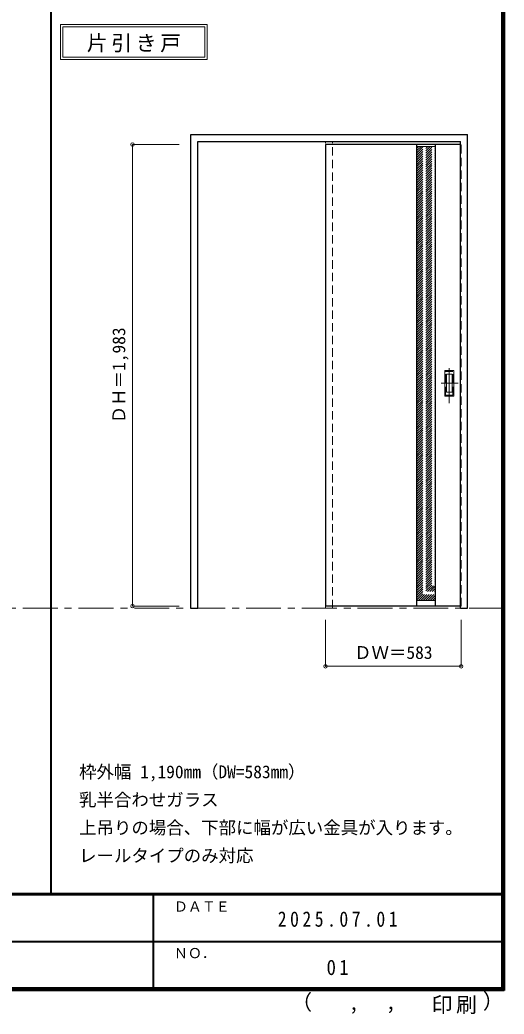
# Model space of a CAD drawing. Units: millimetres, scale not verified. Extents: x -6000 to 5700, y -4307 to 4260.
# Drawn here: x 3617 to 5700, y -4307 to -36 of the extents above; entities that cross this region are included whole.
import ezdxf
from ezdxf.enums import TextEntityAlignment as Align

# ---------------------------------------------------------------- set-up
doc = ezdxf.new("R2010")
doc.units = ezdxf.units.MM
doc.header["$LTSCALE"] = 30
doc.header["$PDMODE"] = 32
doc.header["$PDSIZE"] = 15
doc.linetypes.add('CHAIN1', pattern=[8, 5, -1, 1, -1])
doc.linetypes.add('DASHED1', pattern=[1.8, 1.2, -0.6])
for name, color, linetype, lineweight in [('0-1_通り芯', 7, 'CHAIN1', 18), ('0-2_扉', 4, 'DASHED1', 9), ('0-3_仕上げ', 3, 'Continuous', 25), ('0-4_枠', 3, 'Continuous', 25), ('0-6_引手', 7, 'Continuous', 18), ('0-A_文字', 7, 'Continuous', 18), ('0-B_寸法', 7, 'Continuous', 9), ('0-C_ハッチ', 4, 'DASHED1', 9), ('F-1_枠', 6, 'Continuous', 40)]:
    doc.layers.add(name, color=color, linetype=linetype, lineweight=lineweight)
doc.layers.add('F-A_文字', color=7, linetype='Continuous')
doc.styles.add('ＭＳ ゴシック', font='')
doc.styles.get('ＭＳ ゴシック').set_extended_font_data('MS Gothic')

msp = doc.modelspace()

# ---------------------------------------------------------------- linework, layer by layer
at = {"layer": '0-1_通り芯'}
msp.add_line((-5490, -2562.5), (5690, -2562.5), dxfattribs=at)
at = {"layer": '0-2_扉', "color": 3, "linetype": 'Continuous', "lineweight": 25}
for p, q in [((5512, -571), (4932, -571)), ((4932, -571), (4932, -2554)), ((5512, -2554), (4932, -2554))]:
    msp.add_line(p, q, dxfattribs=at)
at = {"layer": '0-2_扉'}
for p, q in [((4932, -571), (4932, -575)), ((5512, -571), (5515, -571))]:
    msp.add_line(p, q, dxfattribs=at)
msp.add_lwpolyline([(5512, -2554), (5515, -2554), (5515, -571)], dxfattribs=at)
at = {"layer": '0-3_仕上げ'}
for p, q in [((5325, -2554), (5325, -571)), ((5405, -2554), (5405, -571))]:
    msp.add_line(p, q, dxfattribs=at)
at = {"layer": '0-3_仕上げ', "color": 7, "lineweight": 18}
for p, q in [((5325, -579), (5405, -579)), ((5325, -2530), (5405, -2530))]:
    msp.add_line(p, q, dxfattribs=at)
at = {"layer": '0-4_枠'}
for p, q in [((4352, -2562.5), (4352, -527.5)), ((4352, -527.5), (5542, -527.5)), ((5542, -2562.5), (5542, -527.5)), ((4382, -557.5), (5512, -557.5)), ((5512, -2562.5), (5512, -557.5)), ((5512, -2562.5), (5542, -2562.5))]:
    msp.add_line(p, q, dxfattribs=at)
at = {"layer": '0-4_枠', "color": 4, "linetype": 'DASHED1', "lineweight": 9}
for p, q in [((4932, -2562.5), (4932, -557.5)), ((4962, -2562.5), (4962, -557.5)), ((4932, -2562.5), (4962, -2562.5))]:
    msp.add_line(p, q, dxfattribs=at)
at = {"layer": '0-4_枠'}
msp.add_lwpolyline([(4352, -2562.5), (4382, -2562.5), (4382, -557.5)], dxfattribs=at)
at = {"layer": '0-6_引手', "linetype": 'CHAIN1'}
for p, q in [((5464, -1681.73), (5464, -1510.88)), ((5502.07, -1596.5), (5429.56, -1596.5))]:
    msp.add_line(p, q, dxfattribs=at)
at = {"layer": '0-6_引手'}
for p, q in [((5483, -1541.5), (5445, -1541.5)), ((5445, -1651.5), (5445, -1541.5)), ((5476.5, -1557.5), (5451.5, -1557.5)), ((5451.5, -1635.5), (5451.5, -1557.5)), ((5476.5, -1635.5), (5476.5, -1557.5)), ((5483, -1651.5), (5483, -1541.5)), ((5483, -1651.5), (5445, -1651.5)), ((5476.5, -1635.5), (5451.5, -1635.5))]:
    msp.add_line(p, q, dxfattribs=at)
at = {"layer": '0-6_引手', "linetype": 'DASHED1'}
for p, q in [((5448, -1647.5), (5448, -1545.5)), ((5480, -1647.5), (5448, -1647.5))]:
    msp.add_line(p, q, dxfattribs=at)
msp.add_lwpolyline([(5480, -1647.5), (5480, -1545.5), (5448, -1545.5)], dxfattribs=at)
at = {"layer": '0-A_文字'}
for p, q in [((3792, -55.5), (3792, -205.5)), ((3802, -65.5), (3802, -195.5)), ((3802, -65.5), (4413.03, -65.5)), ((4413.03, -65.5), (4413.03, -195.5)), ((3792, -205.5), (4423.03, -205.5)), ((3802, -195.5), (4413.03, -195.5))]:
    msp.add_line(p, q, dxfattribs=at)
msp.add_lwpolyline([(3792, -55.5), (4423.03, -55.5), (4423.03, -205.5)], dxfattribs=at)
at = {"layer": '0-B_寸法', "color": 4}
for p, q in [((4102, -571), (4102, -2554)), ((4102, -571), (4302, -571)), ((4102, -2554), (4302, -2554)), ((5515, -2812.5), (5515, -2612.5))]:
    msp.add_line(p, q, dxfattribs=at)
msp.add_lwpolyline([(5515, -2812.5), (4932, -2812.5), (4932, -2612.5)], dxfattribs=at)
at = {"layer": '0-B_寸法'}
for p in [(4102, -571), (4102, -2554), (4932, -2812.5), (5515, -2812.5)]:
    msp.add_point(p, dxfattribs=at)
at = {"layer": '0-C_ハッチ'}
for p, q in [((5325, -656.11), (5402.11, -579)), ((5325, -646.21), (5392.21, -579)), ((5325, -636.31), (5382.31, -579)), ((5325, -626.41), (5372.41, -579)), ((5325, -616.51), (5362.51, -579)), ((5325, -606.61), (5352.61, -579)), ((5325, -596.71), (5342.71, -579)), ((5325, -586.81), (5332.81, -579)), ((5325, -666.01), (5405, -586.01)), ((5325, -675.91), (5405, -595.91)), ((5325, -685.81), (5405, -605.81)), ((5325, -695.71), (5405, -615.71)), ((5325, -705.61), (5405, -625.61)), ((5325, -715.5), (5405, -635.5)), ((5325, -725.4), (5405, -645.4)), ((5325, -735.3), (5405, -655.3)), ((5325, -745.2), (5405, -665.2)), ((5325, -755.1), (5405, -675.1)), ((5325, -765), (5405, -685)), ((5325, -774.9), (5405, -694.9)), ((5325, -784.8), (5405, -704.8)), ((5325, -794.7), (5405, -714.7)), ((5325, -804.6), (5405, -724.6)), ((5325, -814.5), (5405, -734.5)), ((5325, -824.4), (5405, -744.4)), ((5325, -834.3), (5405, -754.3)), ((5325, -844.2), (5405, -764.2)), ((5325, -854.1), (5405, -774.1)), ((5325, -864), (5405, -784)), ((5325, -873.9), (5405, -793.9)), ((5325, -883.8), (5405, -803.8)), ((5325, -893.7), (5405, -813.7)), ((5325, -903.6), (5405, -823.6)), ((5325, -913.49), (5405, -833.49)), ((5325, -923.39), (5405, -843.39)), ((5325, -933.29), (5405, -853.29)), ((5325, -943.19), (5405, -863.19)), ((5325, -953.09), (5405, -873.09)), ((5325, -962.99), (5405, -882.99)), ((5325, -972.89), (5405, -892.89)), ((5325, -982.79), (5405, -902.79)), ((5325, -992.69), (5405, -912.69)), ((5325, -1002.59), (5405, -922.59)), ((5325, -1012.49), (5405, -932.49)), ((5325, -1022.39), (5405, -942.39)), ((5325, -1032.29), (5405, -952.29)), ((5325, -1042.19), (5405, -962.19)), ((5325, -1052.09), (5405, -972.09)), ((5325, -1061.99), (5405, -981.99)), ((5325, -1071.89), (5405, -991.89)), ((5325, -1081.79), (5405, -1001.79)), ((5325, -1091.69), (5405, -1011.69)), ((5325, -1101.59), (5405, -1021.59)), ((5325, -1111.48), (5405, -1031.48)), ((5325, -1121.38), (5405, -1041.38)), ((5325, -1131.28), (5405, -1051.28)), ((5325, -1141.18), (5405, -1061.18)), ((5325, -1151.08), (5405, -1071.08)), ((5325, -1160.98), (5405, -1080.98)), ((5325, -1170.88), (5405, -1090.88)), ((5325, -1180.78), (5405, -1100.78)), ((5325, -1190.68), (5405, -1110.68)), ((5325, -1200.58), (5405, -1120.58)), ((5325, -1210.48), (5405, -1130.48)), ((5325, -1220.38), (5405, -1140.38)), ((5325, -1230.28), (5405, -1150.28)), ((5325, -1240.18), (5405, -1160.18)), ((5325, -1250.08), (5405, -1170.08)), ((5325, -1259.98), (5405, -1179.98)), ((5325, -1269.88), (5405, -1189.88)), ((5325, -1279.78), (5405, -1199.78)), ((5325, -1289.68), (5405, -1209.68)), ((5325, -1299.58), (5405, -1219.58)), ((5325, -1309.47), (5405, -1229.47)), ((5325, -1319.37), (5405, -1239.37)), ((5325, -1329.27), (5405, -1249.27)), ((5325, -1339.17), (5405, -1259.17)), ((5325, -1349.07), (5405, -1269.07)), ((5325, -1358.97), (5405, -1278.97)), ((5325, -1368.87), (5405, -1288.87)), ((5325, -1378.77), (5405, -1298.77)), ((5325, -1388.67), (5405, -1308.67)), ((5325, -1398.57), (5405, -1318.57)), ((5325, -1408.47), (5405, -1328.47)), ((5325, -1418.37), (5405, -1338.37)), ((5325, -1428.27), (5405, -1348.27)), ((5325, -1438.17), (5405, -1358.17)), ((5325, -1448.07), (5405, -1368.07)), ((5325, -1457.97), (5405, -1377.97)), ((5325, -1467.87), (5405, -1387.87)), ((5325, -1477.77), (5405, -1397.77)), ((5325, -1487.67), (5405, -1407.67)), ((5325, -1497.56), (5405, -1417.56)), ((5325, -1507.46), (5405, -1427.46)), ((5325, -1517.36), (5405, -1437.36)), ((5325, -1527.26), (5405, -1447.26)), ((5325, -1537.16), (5405, -1457.16)), ((5325, -1547.06), (5405, -1467.06)), ((5325, -1556.96), (5405, -1476.96)), ((5325, -1566.86), (5405, -1486.86)), ((5325, -1576.76), (5405, -1496.76)), ((5325, -1586.66), (5405, -1506.66)), ((5325, -1596.56), (5405, -1516.56)), ((5325, -1606.46), (5405, -1526.46)), ((5325, -1616.36), (5405, -1536.36)), ((5325, -1626.26), (5405, -1546.26)), ((5325, -1636.16), (5405, -1556.16)), ((5325, -1646.06), (5405, -1566.06)), ((5325, -1655.96), (5405, -1575.96)), ((5325, -1665.86), (5405, -1585.86)), ((5325, -1675.76), (5405, -1595.76)), ((5325, -1685.66), (5405, -1605.66)), ((5325, -1695.55), (5405, -1615.55)), ((5325, -1705.45), (5405, -1625.45)), ((5325, -1715.35), (5405, -1635.35)), ((5325, -1725.25), (5405, -1645.25)), ((5325, -1735.15), (5405, -1655.15)), ((5325, -1745.05), (5405, -1665.05)), ((5325, -1754.95), (5405, -1674.95)), ((5325, -1764.85), (5405, -1684.85)), ((5325, -1774.75), (5405, -1694.75)), ((5325, -1784.65), (5405, -1704.65)), ((5325, -1794.55), (5405, -1714.55)), ((5325, -1804.45), (5405, -1724.45)), ((5325, -1814.35), (5405, -1734.35)), ((5325, -1824.25), (5405, -1744.25)), ((5325, -1834.15), (5405, -1754.15)), ((5325, -1844.05), (5405, -1764.05)), ((5325, -1853.95), (5405, -1773.95)), ((5325, -1863.85), (5405, -1783.85)), ((5325, -1873.75), (5405, -1793.75)), ((5325, -1883.65), (5405, -1803.65)), ((5325, -1893.54), (5405, -1813.54)), ((5325, -1903.44), (5405, -1823.44)), ((5325, -1913.34), (5405, -1833.34)), ((5325, -1923.24), (5405, -1843.24)), ((5325, -1933.14), (5405, -1853.14)), ((5325, -1943.04), (5405, -1863.04)), ((5325, -1952.94), (5405, -1872.94)), ((5325, -1962.84), (5405, -1882.84)), ((5325, -1972.74), (5405, -1892.74)), ((5325, -1982.64), (5405, -1902.64)), ((5325, -1992.54), (5405, -1912.54)), ((5325, -2002.44), (5405, -1922.44)), ((5325, -2012.34), (5405, -1932.34)), ((5325, -2022.24), (5405, -1942.24)), ((5325, -2032.14), (5405, -1952.14)), ((5325, -2042.04), (5405, -1962.04)), ((5325, -2051.94), (5405, -1971.94)), ((5325, -2061.84), (5405, -1981.84)), ((5325, -2071.74), (5405, -1991.74)), ((5325, -2081.64), (5405, -2001.64)), ((5325, -2091.53), (5405, -2011.53)), ((5325, -2101.43), (5405, -2021.43)), ((5325, -2111.33), (5405, -2031.33)), ((5325, -2121.23), (5405, -2041.23)), ((5325, -2131.13), (5405, -2051.13)), ((5325, -2141.03), (5405, -2061.03)), ((5325, -2150.93), (5405, -2070.93)), ((5325, -2160.83), (5405, -2080.83)), ((5325, -2170.73), (5405, -2090.73)), ((5325, -2180.63), (5405, -2100.63)), ((5325, -2190.53), (5405, -2110.53)), ((5325, -2200.43), (5405, -2120.43)), ((5325, -2210.33), (5405, -2130.33)), ((5325, -2220.23), (5405, -2140.23)), ((5325, -2230.13), (5405, -2150.13)), ((5325, -2240.03), (5405, -2160.03)), ((5325, -2249.93), (5405, -2169.93)), ((5325, -2259.83), (5405, -2179.83)), ((5325, -2269.73), (5405, -2189.73)), ((5325, -2279.63), (5405, -2199.63)), ((5325, -2289.52), (5405, -2209.52)), ((5325, -2299.42), (5405, -2219.42)), ((5325, -2309.32), (5405, -2229.32)), ((5325, -2319.22), (5405, -2239.22)), ((5325, -2329.12), (5405, -2249.12)), ((5325, -2339.02), (5405, -2259.02)), ((5325, -2348.92), (5405, -2268.92)), ((5325, -2358.82), (5405, -2278.82)), ((5325, -2368.72), (5405, -2288.72)), ((5325, -2378.62), (5405, -2298.62)), ((5325, -2388.52), (5405, -2308.52)), ((5325, -2398.42), (5405, -2318.42)), ((5325, -2408.32), (5405, -2328.32)), ((5325, -2418.22), (5405, -2338.22)), ((5325, -2428.12), (5405, -2348.12)), ((5325, -2438.02), (5405, -2358.02)), ((5325, -2447.92), (5405, -2367.92)), ((5325, -2457.82), (5405, -2377.82)), ((5325, -2467.72), (5405, -2387.72)), ((5325, -2477.61), (5405, -2397.61)), ((5325, -2487.51), (5405, -2407.51)), ((5325, -2497.41), (5405, -2417.41)), ((5325, -2507.31), (5405, -2427.31)), ((5325, -2517.21), (5405, -2437.21)), ((5325, -2527.11), (5405, -2447.11)), ((5332.01, -2530), (5405, -2457.01)), ((5341.91, -2530), (5405, -2466.91)), ((5351.81, -2530), (5405, -2476.81)), ((5361.71, -2530), (5405, -2486.71)), ((5371.61, -2530), (5405, -2496.61)), ((5381.51, -2530), (5405, -2506.51)), ((5391.41, -2530), (5405, -2516.41)), ((5401.31, -2530), (5405, -2526.31))]:
    msp.add_line(p, q, dxfattribs=at)
at = {"layer": 'F-1_枠'}
for p, q in [((3752, -3790), (3752, 4175)), ((5690, 4175), (5690, -4205)), ((5695, 4175), (5695, -4205)), ((5700, 4175), (5700, -4205)), ((5700, -3790), (-6000, -3790)), ((5700, -3795), (-6000, -3795)), ((4190, -3795), (4190, -4195)), ((-150, -3995), (5690, -3995.01)), ((5700, -4195), (-6000, -4195)), ((5700, -4200), (-6000, -4200)), ((5700, -4205), (-6000, -4205))]:
    msp.add_line(p, q, dxfattribs=at)

# ---------------------------------------------------------------- texts
at = {"layer": '0-A_文字', "style": 'ＭＳ ゴシック'}
for s, p in [('枠外幅 1,190mm（DW=583mm）', (3872, -3310)), ('乳半合わせガラス', (3872, -3430)), ('上吊りの場合、下部に幅が広い金具が入ります。', (3872, -3550)), ('レールタイプのみ対応', (3872, -3670))]:
    msp.add_text(s, height=54.99, dxfattribs=at).set_placement(p, align=Align.BOTTOM_LEFT)
at = {"layer": '0-A_文字', "insert": (3905.02, -175.5), "char_height": 65.98, "attachment_point": 7, "style": 'ＭＳ ゴシック'}
msp.add_mtext('\\T1.17;片引き戸', dxfattribs=at)
at = {"layer": '0-B_寸法', "style": 'ＭＳ ゴシック'}
msp.add_text('ＤＨ＝1,983', height=54.99, rotation=90, dxfattribs=at).set_placement((4087, -1768.75), align=Align.BOTTOM_LEFT)
msp.add_text('ＤＷ＝583', height=54.99, dxfattribs=at).set_placement((5054.75, -2797.5), align=Align.BOTTOM_LEFT)
at = {"layer": 'F-A_文字', "style": 'ＭＳ ゴシック'}
for s, height, p in [('ＤＡＴＥ', 43.99, (4280, -3880)), ('ＮＯ．', 43.99, (4280, -4080)), ('（', 65.98, (4784.03, -4308.31)), ('）', 65.98, (5608.4, -4304.13)), (',', 65.98, (5031.28, -4308.31)), (',', 65.98, (5190.2, -4305.53))]:
    msp.add_text(s, height=height, dxfattribs=at).set_placement(p, align=Align.BOTTOM_LEFT)
at = {"layer": 'F-A_文字', "char_height": 65.98, "attachment_point": 7, "style": 'ＭＳ ゴシック'}
for s, insert in [('\\T1.39;\\W0.85;2025.07.01', (4726.25, -3932.5)), ('\\T1.36;\\W0.9;01', (4936.25, -4140)), ('\\T1.17;印刷', (5388.15, -4306.92))]:
    msp.add_mtext(s, dxfattribs=dict(at, insert=insert))

doc.saveas('drawing.dxf')
